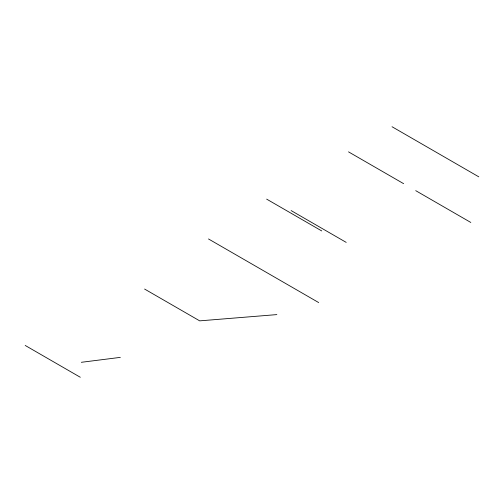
<?xml version="1.0" encoding="UTF-8"?>
<svg xmlns="http://www.w3.org/2000/svg" width="504" height="504" viewBox="0 0 504 504"><rect width="100%" height="100%" fill="white"/><g stroke="black" fill="none" stroke-linecap="round" stroke-linejoin="round"><path stroke-width="0.76" d="M81.339 362.3L120.324 357.374M276.853 314.603L199.691 320.859L144.591 289.05M392.036 126.737L478.8 176.835M348.522 151.862L403.622 183.67M415.724 190.657L470.818 222.466M291.11 210.578L346.204 242.386M266.654 199.13L321.747 230.939M208.486 238.953L318.679 302.57M25.2 345.448L80.3 377.263"/></g></svg>
